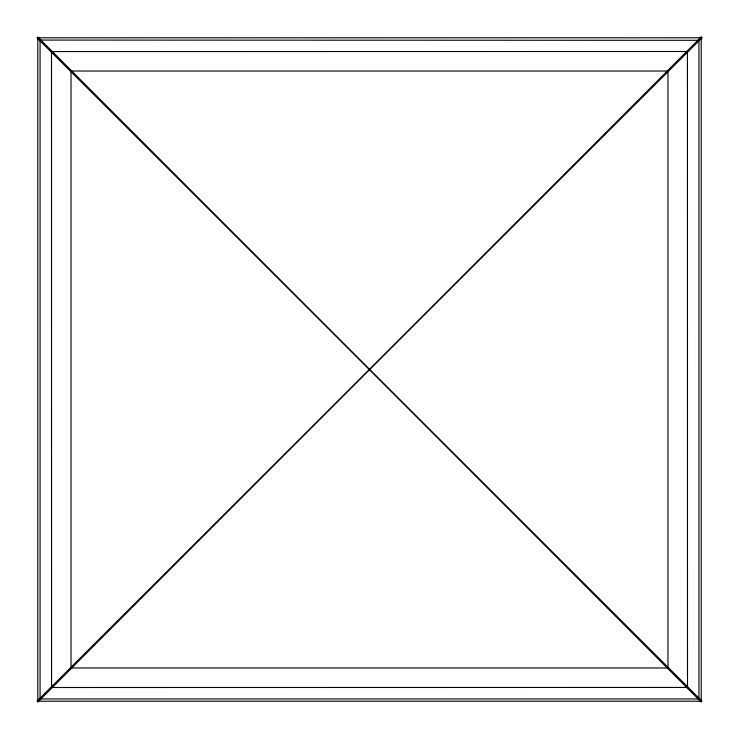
<?xml version="1.0" encoding="UTF-8"?>
<svg xmlns="http://www.w3.org/2000/svg" width="739" height="739" viewBox="0 0 739 739"><rect width="100%" height="100%" fill="white"/><g stroke="black" fill="none" stroke-linecap="round" stroke-linejoin="round"><path stroke-width="1.11" d="M39.869 698.355L39.287 698.928L699.768 698.928M71.212 668.499L667.788 70.501M70.454 667.788L668.546 71.212M699.473 40.312L39.232 40.072M50.742 51.564L688.268 51.499M50.732 687.501L688.258 687.436M40.645 39.869L40.072 39.287L40.072 699.768M70.501 71.212L668.499 667.788M71.212 70.454L667.788 668.546M698.928 39.232L698.928 699.713M687.436 50.742L687.501 688.268M51.499 50.732L51.564 688.258M701.209 36.95L667.973 70.242L667.973 668.703L701.209 701.995L701.209 36.95M71.027 668.758L37.791 702.05L37.791 36.95L71.027 70.297L71.027 668.758M70.297 667.973L37.005 701.209L702.05 701.209L668.758 667.973L70.297 667.973M701.995 37.791L668.703 71.027L70.242 71.027L36.95 37.791L702.05 37.791"/></g></svg>
